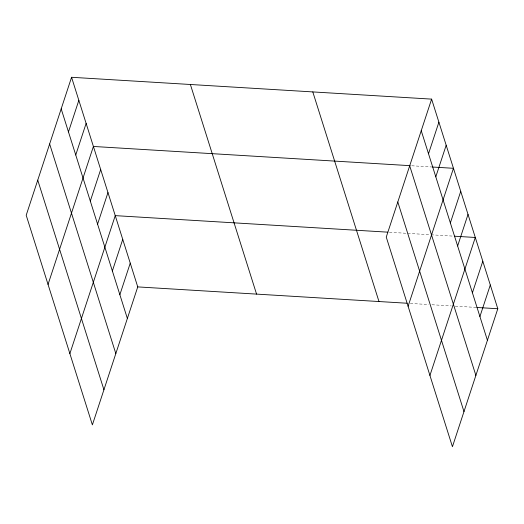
<?xml version="1.0" encoding="UTF-8"?>
<svg xmlns="http://www.w3.org/2000/svg" width="524" height="524" viewBox="0 0 524 524"><rect width="100%" height="100%" fill="white"/><g stroke="black" fill="none" stroke-linecap="round" stroke-linejoin="round"><path stroke-width="0.39" stroke-dasharray="2.62 1.97" d="M411.713 165.767L431.783 166.979M389.398 232.263L430.342 234.745M431.141 234.791L453.62 236.154M410.292 303.435L428.756 304.555M431.966 304.745L451.236 305.918M455.251 306.16L476.126 307.424"/><path stroke-width="0.79" d="M71.565 77.283L26.2 215.259L92.381 424.879L137.747 286.903L71.565 77.283L431.619 99.121L497.8 308.741L452.435 446.717L386.254 237.097L431.619 99.121M68.467 131.91L78.842 100.339M75.744 154.973L86.126 123.402M48.038 284.434L93.403 146.458L410.102 165.669M90.305 201.085L100.687 169.514M97.582 224.148L107.964 192.577M69.882 353.608L115.247 215.633L387.793 232.165M112.365 270.96L122.747 239.389M119.865 294.717L130.247 263.146M428.514 153.755L438.896 122.184M435.798 176.811L446.179 145.24M408.091 306.271L453.457 168.296L432.582 167.032M450.358 222.923L460.74 191.352M457.635 245.985L468.017 214.414M429.935 375.446L475.301 237.47L454.426 236.206M472.419 292.798L482.801 261.227M479.919 316.555L490.3 284.984M137.747 286.903L407.083 303.239M476.925 307.477L497.8 308.741M421.237 130.692L487.418 340.312M409.689 165.807L475.877 375.426M397.795 201.982L463.982 411.602M312.802 91.916L378.983 301.536M190.382 84.488L256.563 294.108M61.184 108.854L127.365 318.474M49.642 143.969L115.824 353.589M37.748 180.145L103.929 389.764"/></g></svg>
